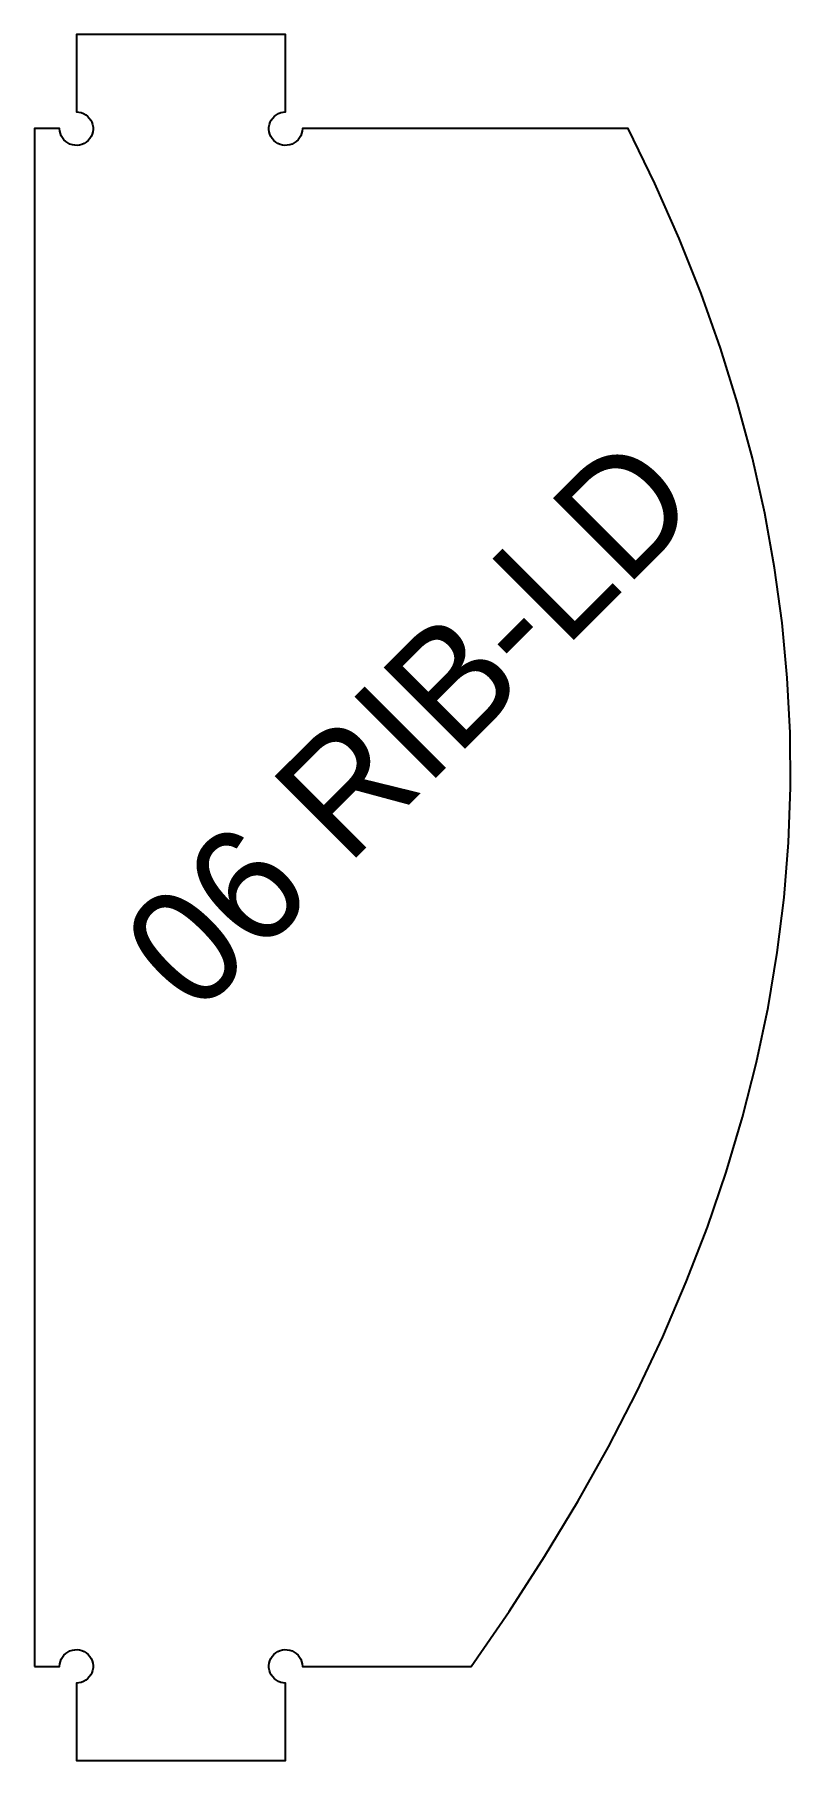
# Model space of a CAD drawing. Header units: millimetres. Extents: x 0 to 144, y 0 to 330.
import ezdxf
from ezdxf.enums import TextEntityAlignment as Align

# ---------------------------------------------------------------- set-up
doc = ezdxf.new("R2010")
doc.units = ezdxf.units.MM
doc.layers.add('CUT', color=1, linetype='Continuous')
doc.layers.add('ENGRAVE-LABEL', color=3, linetype='Continuous')

msp = doc.modelspace()

# ---------------------------------------------------------------- linework, layer by layer
at = {"layer": 'CUT'}
msp.add_lwpolyline([(0, 18), (4.8, 18, -2.414214), (8, 14.8), (8, 0), (48, 0), (48, 14.8, -2.414214), (51.2, 18), (83.48, 18), (90.72, 28.5), (97.5, 39), (103.83, 49.5), (109.7, 60), (115.11, 70.5), (120.07, 81), (124.57, 91.5), (128.61, 102), (132.2, 112.5), (135.33, 123), (138, 133.5), (140.21, 144), (141.97, 154.5), (143.27, 165), (144.11, 175.5), (144.49, 186), (144.42, 196.5), (143.89, 207), (142.91, 217.5), (141.47, 228), (139.57, 238.5), (137.21, 249), (134.4, 259.5), (131.13, 270), (127.4, 280.5), (123.21, 291), (118.57, 301.5), (113.47, 312), (51.2, 312, -2.414214), (48, 315.2), (48, 330), (8, 330), (8, 315.2, -2.414214), (4.8, 312), (0, 312)], format="xyb", close=True, dxfattribs=at)

# ---------------------------------------------------------------- texts
at = {"layer": 'ENGRAVE-LABEL'}
msp.add_text('06 RIB-LD', height=22, rotation=45, dxfattribs=at).set_placement((71.62, 198.33), align=Align.MIDDLE_CENTER)

doc.saveas('drawing.dxf')
